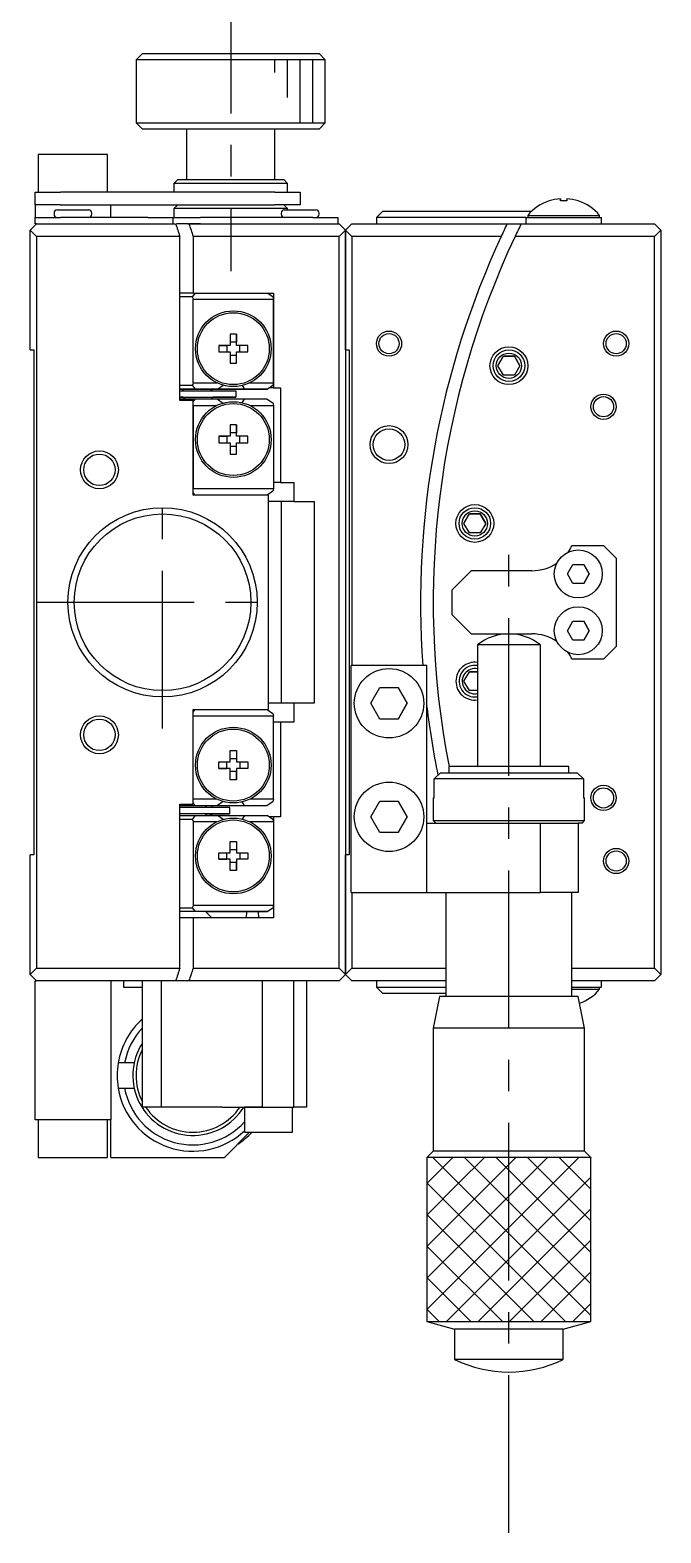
# Model space of a CAD drawing. Extents: x -45 to 398, y -17 to 264.
# Drawn here: x 26.8 to 76.8, y 78.6 to 197.7 of the extents above; entities that cross this region are included whole.
import ezdxf

# ---------------------------------------------------------------- set-up
doc = ezdxf.new("R2010")
doc.units = 0
doc.header["$LTSCALE"] = 10
doc.linetypes.add('CENTER', pattern=[2, 1.25, -0.25, 0.25, -0.25])
doc.layers.get('0').update_dxf_attribs({"linetype": 'CONTINUOUS'})
doc.layers.add('CENTER', color=1, linetype='CENTER')

msp = doc.modelspace()

# ---------------------------------------------------------------- linework, layer by layer
at = {"color": 7, "linetype": 'CONTINUOUS'}
for p, q in [((35.666129, 195.893481), (35.166129, 195.393481)), ((42.666129, 195.393481), (35.166129, 195.393481)), ((35.166129, 195.393481), (35.166129, 190.393481)), ((35.666129, 195.893481), (42.666129, 195.893481)), ((42.666129, 195.893481), (49.666129, 195.893481)), ((50.166129, 195.393481), (42.666129, 195.393481)), ((50.166129, 195.393481), (49.666129, 195.893481)), ((50.166129, 190.393481), (50.166129, 195.393481)), ((35.166129, 190.393481), (42.666129, 190.393481)), ((35.166129, 190.393481), (35.666129, 189.893481)), ((42.666129, 189.893481), (35.666129, 189.893481)), ((39.166129, 189.893481), (39.166129, 185.893481)), ((42.666129, 190.393481), (50.166129, 190.393481)), ((49.666129, 189.893481), (42.666129, 189.893481)), ((46.166129, 185.893481), (46.166129, 189.893481)), ((49.666129, 189.893481), (50.166129, 190.393481)), ((30.166129, 187.893481), (27.416129, 187.893481)), ((27.416129, 187.893481), (27.416129, 184.893481)), ((32.916129, 187.893481), (30.166129, 187.893481)), ((32.916129, 184.893481), (32.916129, 187.893481)), ((38.466129, 185.893481), (38.166129, 185.593481)), ((38.466129, 185.893481), (42.666129, 185.893481)), ((42.666129, 185.893481), (46.866129, 185.893481)), ((47.166129, 185.593481), (46.866129, 185.893481)), ((27.166129, 183.893481), (27.166129, 184.893481)), ((27.166129, 184.893481), (29.166129, 184.893481)), ((46.166129, 184.893481), (29.166129, 184.893481)), ((42.666129, 185.593481), (38.166129, 185.593481)), ((38.166129, 185.593481), (38.166129, 184.893481)), ((47.166129, 185.593481), (42.666129, 185.593481)), ((46.166129, 184.893481), (48.166129, 184.893481)), ((47.166129, 184.893481), (47.166129, 185.593481)), ((48.166129, 184.893481), (48.166129, 183.893481)), ((29.166129, 183.893481), (27.166129, 183.893481)), ((27.166129, 183.893481), (27.166129, 182.893481)), ((28.916129, 183.493481), (30.166129, 183.493481)), ((29.166129, 183.893481), (46.166129, 183.893481)), ((29.416129, 183.493481), (30.041129, 183.493481)), ((30.041129, 183.493481), (30.291129, 183.493481)), ((30.166129, 183.493481), (31.416129, 183.493481)), ((30.291129, 183.493481), (30.916129, 183.493481)), ((33.166129, 182.893481), (33.166129, 183.893481)), ((38.466129, 183.893481), (38.166129, 183.593481)), ((42.666129, 183.593481), (38.166129, 183.593481)), ((38.166129, 183.593481), (38.166129, 182.893481)), ((47.166129, 183.593481), (42.666129, 183.593481)), ((48.166129, 183.893481), (46.166129, 183.893481)), ((47.166129, 183.593481), (46.866129, 183.893481)), ((46.916129, 183.493481), (48.166129, 183.493481)), ((47.166129, 183.493481), (47.166129, 183.593481)), ((47.416129, 183.493481), (48.041129, 183.493481)), ((48.041129, 183.493481), (48.291129, 183.493481)), ((48.166129, 183.493481), (49.416129, 183.493481)), ((48.291129, 183.493481), (48.916129, 183.493481)), ((67.901021, 184.198923), (67.896974, 184.20722)), ((67.901021, 184.198923), (67.896974, 184.20722)), ((68.796129, 184.198923), (68.796129, 184.375165)), ((68.796129, 184.375165), (68.796129, 184.198923)), ((69.316129, 184.198923), (68.796129, 184.198923)), ((69.316129, 184.375165), (69.316129, 184.198923)), ((70.215283, 184.20722), (70.211237, 184.198923)), ((70.215283, 184.20722), (70.211237, 184.198923)), ((26.766129, 181.893481), (27.266129, 182.393481)), ((27.166129, 182.393481), (27.166129, 182.893481)), ((27.166129, 182.893481), (29.166129, 182.893481)), ((27.266129, 182.393481), (27.166129, 182.393481)), ((27.266129, 182.393481), (29.166129, 182.393481)), ((28.666129, 183.243481), (28.666129, 183.143481)), ((29.366129, 182.893481), (29.166129, 182.893481)), ((29.166129, 182.393481), (36.105376, 182.393481)), ((29.166129, 182.393481), (36.105376, 182.393481)), ((30.966129, 182.893481), (29.366129, 182.893481)), ((36.105376, 182.893481), (30.966129, 182.893481)), ((31.666129, 183.143481), (31.666129, 183.243481)), ((36.105376, 182.893481), (38.105376, 182.893481)), ((36.105376, 182.393481), (38.303241, 182.393481)), ((38.105376, 182.893481), (38.378684, 182.893481)), ((38.105376, 182.393481), (38.105376, 182.893481)), ((38.378684, 182.893481), (40.287601, 182.893481)), ((39.263058, 182.393481), (38.378684, 182.393481)), ((39.263058, 182.393481), (39.356336, 182.393481)), ((40.287601, 182.393481), (39.356336, 182.393481)), ((39.356336, 182.393481), (40.287601, 182.393481)), ((47.366129, 182.893481), (40.287601, 182.893481)), ((40.287601, 182.393481), (49.166129, 182.393481)), ((40.287601, 182.393481), (49.166129, 182.393481)), ((46.666129, 183.243481), (46.666129, 183.143481)), ((48.966129, 182.893481), (47.366129, 182.893481)), ((49.166129, 182.893481), (48.966129, 182.893481)), ((49.166129, 182.893481), (51.166129, 182.893481)), ((49.166129, 182.393481), (51.266129, 182.393481)), ((49.666129, 183.143481), (49.666129, 183.243481)), ((51.166129, 182.893481), (51.166129, 182.393481)), ((51.266129, 182.393481), (51.766129, 181.893481)), ((51.766129, 181.893481), (52.266129, 182.393481)), ((52.266129, 182.393481), (64.579183, 182.393481)), ((54.716129, 183.393481), (54.216129, 182.893481)), ((66.056129, 182.893481), (54.216129, 182.893481)), ((54.216129, 182.893481), (54.216129, 182.393481)), ((54.716129, 183.393481), (66.526307, 183.393481)), ((64.579183, 182.393481), (65.691544, 182.393481)), ((65.691544, 182.393481), (76.266129, 182.393481)), ((66.056129, 182.893481), (66.206129, 182.893481)), ((66.056129, 182.893481), (72.056129, 182.893481)), ((66.056129, 182.893481), (66.056129, 182.393481)), ((66.206129, 183.053036), (71.906129, 183.053036)), ((66.206129, 183.053036), (66.206129, 182.893481)), ((71.906129, 182.893481), (71.906129, 183.053036)), ((71.906129, 182.893481), (72.056129, 182.893481)), ((72.056129, 182.393481), (72.056129, 182.893481)), ((76.266129, 182.393481), (76.766129, 181.893481)), ((26.766129, 172.393481), (26.766129, 181.893481)), ((27.266129, 181.393481), (26.766129, 181.893481)), ((27.266129, 181.393481), (27.266129, 123.393481)), ((38.637724, 181.393481), (27.266129, 181.393481)), ((38.637724, 168.393481), (38.637724, 181.393481)), ((39.694869, 181.393481), (39.694869, 176.893481)), ((51.266129, 181.393481), (39.694869, 181.393481)), ((51.766129, 181.893481), (51.266129, 181.393481)), ((51.266129, 123.393481), (51.266129, 181.393481)), ((51.766129, 172.393481), (51.766129, 181.893481)), ((52.266129, 181.393481), (51.766129, 181.893481)), ((51.766129, 181.893481), (51.766129, 172.393481)), ((52.266129, 181.393481), (52.266129, 147.393481)), ((64.106226, 181.393481), (52.266129, 181.393481)), ((76.266129, 181.393481), (65.210032, 181.393481)), ((76.766129, 181.893481), (76.266129, 181.393481)), ((76.266129, 123.393481), (76.266129, 181.393481)), ((76.766129, 181.893481), (76.766129, 122.893481)), ((39.694869, 176.893481), (38.637724, 176.893481)), ((39.626138, 176.593481), (38.637724, 176.593481)), ((39.840787, 176.893481), (39.626138, 176.593481)), ((39.694869, 176.893481), (46.068362, 176.893481)), ((39.694869, 169.793481), (39.694869, 176.393481)), ((46.068362, 176.393481), (39.694869, 176.393481)), ((45.994201, 176.593481), (45.564711, 176.893481)), ((46.068362, 176.893481), (46.068362, 176.393481)), ((46.068362, 169.793481), (46.068362, 176.393481)), ((46.068362, 176.393481), (46.068362, 169.793481)), ((42.616129, 172.753481), (41.721021, 172.753481)), ((41.721021, 172.753481), (41.721021, 172.233481)), ((41.721021, 172.753481), (42.357728, 172.753481)), ((42.616129, 172.753481), (42.357728, 172.753481)), ((42.357728, 172.753481), (42.357728, 172.233481)), ((43.136129, 173.648589), (42.616129, 173.648589)), ((42.616129, 173.648589), (42.616129, 172.753481)), ((43.136129, 173.011882), (42.616129, 173.011882)), ((43.136129, 172.753481), (43.136129, 173.648589)), ((43.136129, 173.648589), (43.136129, 173.011882)), ((43.136129, 172.753481), (43.136129, 173.011882)), ((44.031237, 172.753481), (43.136129, 172.753481)), ((43.39453, 172.753481), (43.136129, 172.753481)), ((44.031237, 172.753481), (43.39453, 172.753481)), ((43.39453, 172.233481), (43.39453, 172.753481)), ((44.031237, 172.233481), (44.031237, 172.753481)), ((26.766129, 172.393481), (27.066129, 172.393481)), ((27.066129, 172.393481), (27.066129, 132.393481)), ((41.721021, 172.233481), (42.616129, 172.233481)), ((42.616129, 172.233481), (42.616129, 171.338373)), ((42.616129, 171.97508), (43.136129, 171.97508)), ((43.136129, 172.233481), (44.031237, 172.233481)), ((43.136129, 171.338373), (43.136129, 172.233481)), ((43.136129, 171.97508), (43.136129, 172.233481)), ((43.136129, 171.338373), (43.136129, 171.97508)), ((51.766129, 172.393481), (52.066129, 172.393481)), ((51.766129, 172.393481), (51.766129, 132.393481)), ((52.066129, 172.393481), (52.066129, 132.393481)), ((63.850103, 171.143481), (64.283116, 171.893481)), ((64.283116, 171.893481), (65.149142, 171.893481)), ((65.149142, 171.893481), (64.283116, 171.893481)), ((65.149142, 171.893481), (65.582154, 171.143481)), ((65.582154, 171.143481), (65.149142, 171.893481)), ((42.616129, 171.338373), (43.136129, 171.338373)), ((64.283116, 170.393481), (63.850103, 171.143481)), ((65.149142, 170.393481), (64.283116, 170.393481)), ((65.582154, 171.143481), (65.149142, 170.393481)), ((38.637724, 169.593481), (39.626138, 169.593481)), ((38.637724, 169.293481), (38.889164, 169.293481)), ((39.840787, 169.293481), (38.637724, 169.293481)), ((38.637724, 169.143481), (43.062713, 169.143481)), ((38.916891, 169.293438), (38.819471, 169.143462)), ((38.889164, 169.293481), (41.623148, 169.293481)), ((39.626138, 169.593481), (39.840787, 169.293481)), ((39.694869, 169.793481), (41.568459, 169.793481)), ((41.623148, 169.293481), (39.840787, 169.293481)), ((41.185566, 169.143481), (41.042559, 169.293481)), ((41.166129, 169.293481), (41.166129, 169.163868)), ((43.773134, 169.293481), (41.595191, 169.293481)), ((41.623148, 169.293481), (42.064045, 169.606398)), ((41.623148, 169.293481), (45.564711, 169.293481)), ((43.062713, 169.143481), (43.062713, 168.643481)), ((43.57354, 169.57671), (43.773134, 169.293481)), ((45.564711, 169.293481), (43.773134, 169.293481)), ((44.183799, 169.793481), (46.068362, 169.793481)), ((45.564711, 169.293481), (45.994201, 169.593481)), ((46.068362, 169.393481), (45.687167, 169.393481)), ((46.068362, 169.793481), (46.068362, 169.393481)), ((46.068362, 169.393481), (46.602092, 169.393481)), ((46.602092, 169.393481), (46.602092, 161.893481)), ((38.637724, 168.643481), (38.898976, 168.643481)), ((38.637724, 168.643481), (43.062713, 168.643481)), ((38.898976, 168.643481), (38.637724, 168.643481)), ((38.637724, 168.643481), (38.834799, 168.643481)), ((39.840787, 168.493481), (38.637724, 168.493481)), ((39.694869, 168.393481), (38.637724, 168.393481)), ((38.834799, 168.643481), (41.754705, 168.643481)), ((38.898976, 168.643481), (39.041982, 168.493481)), ((39.694823, 168.289558), (39.840787, 168.493481)), ((39.694869, 167.993481), (39.694869, 168.393481)), ((39.694869, 167.993481), (39.694869, 161.393481)), ((39.694869, 167.993481), (41.568459, 167.993481)), ((39.694869, 161.393481), (39.694869, 167.993481)), ((41.623148, 168.493481), (39.840787, 168.493481)), ((41.167647, 168.493524), (41.265069, 168.643502)), ((43.062713, 168.643481), (41.256456, 168.643481)), ((41.754705, 168.643481), (41.264967, 168.643481)), ((41.623148, 168.493481), (42.064045, 168.180564)), ((43.773134, 168.493481), (41.623148, 168.493481)), ((43.57354, 168.210252), (43.773134, 168.493481)), ((45.564711, 168.493481), (43.773134, 168.493481)), ((44.183799, 167.993481), (46.068362, 167.993481)), ((45.564711, 168.493481), (45.994201, 168.193481)), ((46.068362, 167.993481), (46.068362, 161.393481)), ((42.616129, 165.553481), (41.721021, 165.553481)), ((41.721021, 165.553481), (41.721021, 165.033481)), ((41.721021, 165.553481), (42.357728, 165.553481)), ((42.616129, 165.553481), (42.357728, 165.553481)), ((42.357728, 165.553481), (42.357728, 165.033481)), ((43.136129, 166.448589), (42.616129, 166.448589)), ((42.616129, 166.448589), (42.616129, 165.553481)), ((43.136129, 165.811882), (42.616129, 165.811882)), ((43.136129, 165.553481), (43.136129, 166.448589)), ((43.136129, 166.448589), (43.136129, 165.811882)), ((43.136129, 165.553481), (43.136129, 165.811882)), ((44.031237, 165.553481), (43.136129, 165.553481)), ((43.39453, 165.553481), (43.136129, 165.553481)), ((44.031237, 165.553481), (43.39453, 165.553481)), ((43.39453, 165.033481), (43.39453, 165.553481)), ((44.031237, 165.033481), (44.031237, 165.553481)), ((41.721021, 165.033481), (42.616129, 165.033481)), ((42.616129, 165.033481), (42.616129, 164.138373)), ((42.616129, 164.77508), (43.136129, 164.77508)), ((43.136129, 165.033481), (44.031237, 165.033481)), ((43.136129, 164.138373), (43.136129, 165.033481)), ((43.136129, 164.77508), (43.136129, 165.033481)), ((43.136129, 164.138373), (43.136129, 164.77508)), ((42.616129, 164.138373), (43.136129, 164.138373)), ((39.840787, 160.893481), (39.694823, 161.097403)), ((46.068362, 161.393481), (39.694869, 161.393481)), ((39.694869, 160.893481), (39.694869, 161.393481)), ((45.666129, 160.893481), (39.694869, 160.893481)), ((45.994201, 161.193481), (45.564711, 160.893481)), ((45.666129, 143.893481), (45.666129, 160.893481)), ((46.602092, 161.893481), (46.068362, 161.893481)), ((46.602092, 161.893481), (47.670876, 161.893481)), ((47.670876, 161.893481), (47.670876, 160.393481)), ((47.670876, 160.393481), (45.666129, 160.393481)), ((46.666129, 160.393481), (46.666129, 144.393481)), ((47.670876, 160.393481), (49.277499, 160.393481)), ((49.277499, 160.393481), (49.277499, 144.393481)), ((61.150103, 158.643481), (61.583116, 159.393481)), ((61.583116, 157.893481), (61.150103, 158.643481)), ((61.583116, 159.393481), (62.449142, 159.393481)), ((62.449142, 159.393481), (61.583116, 159.393481)), ((62.449142, 159.393481), (62.882154, 158.643481)), ((62.882154, 158.643481), (62.449142, 159.393481)), ((62.882154, 158.643481), (62.449142, 157.893481)), ((62.449142, 157.893481), (61.583116, 157.893481)), ((69.708407, 156.893481), (72.216129, 156.893481)), ((73.216129, 155.893481), (72.216129, 156.893481)), ((61.716129, 154.893481), (60.216129, 153.393481)), ((66.546129, 154.893481), (61.716129, 154.893481)), ((69.350103, 154.643481), (69.783116, 155.393481)), ((69.783116, 155.393481), (70.649142, 155.393481)), ((70.649142, 155.393481), (71.082154, 154.643481)), ((71.082154, 154.643481), (70.649142, 155.393481)), ((73.216129, 155.893481), (73.216129, 148.893481)), ((69.783116, 153.893481), (69.350103, 154.643481)), ((70.649142, 153.893481), (69.783116, 153.893481)), ((71.082154, 154.643481), (70.649142, 153.893481)), ((70.649142, 153.893481), (71.082154, 154.643481)), ((58.725772, 153.119054), (58.742862, 153.11803)), ((58.730416, 153.55441), (58.746543, 153.557042)), ((60.216129, 151.393481), (60.216129, 153.393481)), ((60.216129, 151.393481), (61.716129, 149.893481)), ((69.350103, 150.143481), (69.783116, 150.893481)), ((69.783116, 149.393481), (69.350103, 150.143481)), ((69.783116, 150.893481), (70.649142, 150.893481)), ((70.649142, 150.893481), (71.082154, 150.143481)), ((71.082154, 150.143481), (70.649142, 150.893481)), ((71.082154, 150.143481), (70.649142, 149.393481)), ((70.649142, 149.393481), (71.082154, 150.143481)), ((58.784172, 149.879169), (58.764036, 149.875744)), ((58.799258, 149.274895), (58.810507, 149.27679)), ((61.716129, 149.893481), (66.546129, 149.893481)), ((67.216125, 149.015972), (62.216133, 149.015972)), ((62.216133, 149.015972), (62.216133, 139.393481)), ((67.216125, 139.393481), (67.216125, 149.015972)), ((70.649142, 149.393481), (69.783116, 149.393481)), ((72.216129, 147.893481), (73.216129, 148.893481)), ((72.216129, 147.893481), (69.708407, 147.893481)), ((52.216129, 129.393481), (52.216129, 147.393481)), ((58.216129, 147.393481), (52.216129, 147.393481)), ((58.216129, 134.893481), (58.216129, 147.393481)), ((61.150103, 146.143481), (61.583116, 146.893481)), ((61.583116, 146.893481), (62.216133, 146.893481)), ((62.216133, 146.893481), (61.583116, 146.893481)), ((53.772753, 144.393481), (54.494441, 145.643481)), ((54.494441, 145.643481), (55.937817, 145.643481)), ((55.937817, 145.643481), (56.659505, 144.393481)), ((56.659505, 144.393481), (55.937817, 145.643481)), ((61.583116, 145.393481), (61.150103, 146.143481)), ((62.216133, 145.393481), (61.583116, 145.393481)), ((47.670876, 144.393481), (45.666129, 144.393481)), ((47.670876, 144.393481), (47.670876, 142.893481)), ((49.277499, 144.393481), (47.670876, 144.393481)), ((54.494441, 143.143481), (53.772753, 144.393481)), ((56.659505, 144.393481), (55.937817, 143.143481)), ((55.937817, 143.143481), (56.659505, 144.393481)), ((39.694823, 143.689558), (39.840787, 143.893481)), ((39.694869, 143.893481), (45.666129, 143.893481)), ((39.694869, 143.393481), (39.694869, 143.893481)), ((39.694869, 136.793481), (39.694869, 143.393481)), ((39.694869, 143.393481), (46.068362, 143.393481)), ((39.694869, 136.793481), (39.694869, 143.393481)), ((45.564711, 143.893481), (45.994201, 143.593481)), ((46.068362, 136.793481), (46.068362, 143.393481)), ((55.937817, 143.143481), (54.494441, 143.143481)), ((46.602092, 142.893481), (46.068362, 142.893481)), ((46.602092, 142.893481), (46.602092, 135.393481)), ((47.670876, 142.893481), (46.602092, 142.893481)), ((59.413417, 142.831167), (59.39493, 142.8282)), ((59.489868, 142.236208), (59.501987, 142.23815)), ((42.616129, 140.648589), (43.136129, 140.648589)), ((42.616129, 139.753481), (42.616129, 140.648589)), ((43.136129, 140.648589), (43.136129, 139.753481)), ((43.136129, 140.648589), (43.136129, 140.011882)), ((41.721021, 139.753481), (42.616129, 139.753481)), ((41.721021, 139.233481), (41.721021, 139.753481)), ((42.357728, 139.233481), (42.357728, 139.753481)), ((42.616129, 140.011882), (43.136129, 140.011882)), ((43.136129, 140.011882), (43.136129, 139.753481)), ((43.136129, 139.753481), (44.031237, 139.753481)), ((43.39453, 139.753481), (43.39453, 139.233481)), ((44.031237, 139.753481), (44.031237, 139.233481)), ((59.964919, 139.451146), (59.97921, 139.45333)), ((69.466129, 139.393481), (59.966129, 139.393481)), ((59.966129, 139.393481), (59.966129, 138.893481)), ((69.466129, 138.893481), (69.466129, 139.393481)), ((42.616129, 139.233481), (41.721021, 139.233481)), ((41.721021, 139.233481), (42.357728, 139.233481)), ((42.616129, 139.233481), (42.357728, 139.233481)), ((42.616129, 138.338373), (42.616129, 139.233481)), ((43.136129, 138.97508), (42.616129, 138.97508)), ((43.136129, 138.338373), (42.616129, 138.338373)), ((43.136129, 139.233481), (43.136129, 138.338373)), ((44.031237, 139.233481), (43.136129, 139.233481)), ((43.136129, 139.233481), (43.136129, 138.97508)), ((43.39453, 139.233481), (43.136129, 139.233481)), ((43.136129, 138.338373), (43.136129, 138.97508)), ((44.031237, 139.233481), (43.39453, 139.233481)), ((58.800049, 138.393481), (59.307802, 138.893481)), ((58.800049, 136.893481), (58.800049, 138.393481)), ((70.632209, 138.393481), (58.800049, 138.393481)), ((59.307802, 138.893481), (70.124456, 138.893481)), ((70.124456, 138.893481), (70.632209, 138.393481)), ((70.632209, 138.393481), (70.632209, 136.893481)), ((38.637724, 136.393481), (39.694869, 136.393481)), ((38.637724, 123.393481), (38.637724, 136.393481)), ((38.637724, 136.293481), (39.840787, 136.293481)), ((42.602394, 136.143481), (38.637724, 136.143481)), ((39.840787, 136.293481), (39.694823, 136.497403)), ((41.568459, 136.793481), (39.694869, 136.793481)), ((39.694869, 136.393481), (39.694869, 136.793481)), ((39.840787, 136.293481), (41.623148, 136.293481)), ((40.783349, 136.143481), (40.63393, 136.293481)), ((41.166129, 136.293481), (41.166129, 136.143481)), ((42.064045, 136.606398), (41.623148, 136.293481)), ((41.623148, 136.293481), (43.773134, 136.293481)), ((42.602394, 135.643481), (42.602394, 136.143481)), ((43.773134, 136.293481), (43.57354, 136.57671)), ((43.773134, 136.293481), (45.564711, 136.293481)), ((46.068362, 136.793481), (44.183799, 136.793481)), ((45.994201, 136.593481), (45.564711, 136.293481)), ((53.772753, 135.393481), (54.494441, 136.643481)), ((54.494441, 136.643481), (55.937817, 136.643481)), ((55.937817, 136.643481), (56.659505, 135.393481)), ((56.659505, 135.393481), (55.937817, 136.643481)), ((58.716129, 136.893481), (58.800049, 136.893481)), ((58.716129, 136.893481), (58.716129, 135.093481)), ((70.632209, 136.893481), (70.716129, 136.893481)), ((70.716129, 135.093481), (70.716129, 136.893481)), ((42.602394, 135.643481), (38.637724, 135.643481)), ((41.317235, 135.643479), (38.637724, 135.643479)), ((38.637724, 135.493481), (39.840787, 135.493481)), ((39.626138, 135.193481), (38.637724, 135.193481)), ((39.840787, 135.493481), (39.626138, 135.193481)), ((39.694869, 134.993481), (39.694869, 128.393481)), ((41.568459, 134.993481), (39.694869, 134.993481)), ((39.840787, 135.493481), (41.623148, 135.493481)), ((40.644233, 135.4935), (40.773127, 135.64354)), ((40.75018, 135.643481), (41.166129, 135.643481)), ((40.755199, 135.643481), (42.602394, 135.643481)), ((40.773049, 135.643479), (40.858679, 135.643479)), ((40.974144, 135.643479), (40.773049, 135.643479)), ((40.773049, 135.643479), (40.974144, 135.643479)), ((41.166129, 135.643479), (40.773049, 135.643479)), ((40.858679, 135.643479), (41.317235, 135.643479)), ((41.042559, 135.493481), (41.166129, 135.623093)), ((41.166129, 135.643479), (41.166129, 135.493481)), ((41.623148, 135.493481), (43.773134, 135.493481)), ((42.064045, 135.180564), (41.623148, 135.493481)), ((43.773134, 135.493481), (43.57354, 135.210252)), ((43.773134, 135.493481), (45.564711, 135.493481)), ((46.068362, 134.993481), (44.183799, 134.993481)), ((45.994201, 135.193481), (45.564711, 135.493481)), ((46.068362, 135.393481), (45.687167, 135.393481)), ((46.068362, 135.393481), (46.068362, 134.993481)), ((46.602092, 135.393481), (46.068362, 135.393481)), ((46.068362, 134.993481), (46.068362, 128.393481)), ((46.068362, 134.993481), (46.068362, 128.393481)), ((54.494441, 134.143481), (53.772753, 135.393481)), ((56.659505, 135.393481), (55.937817, 134.143481)), ((55.937817, 134.143481), (56.659505, 135.393481)), ((58.216129, 134.893481), (67.216129, 134.893481)), ((58.216129, 129.393481), (58.216129, 134.893481)), ((58.716129, 135.093481), (70.716129, 135.093481)), ((58.716129, 135.093481), (58.916129, 134.893481)), ((67.216129, 129.393481), (67.216129, 134.893481)), ((67.216129, 134.893481), (70.216129, 134.893481)), ((70.516129, 134.893481), (70.216129, 134.893481)), ((70.216129, 134.893481), (70.216129, 129.393481)), ((70.516129, 134.893481), (70.716129, 135.093481)), ((42.616129, 133.448589), (43.136129, 133.448589)), ((42.616129, 132.553481), (42.616129, 133.448589)), ((43.136129, 133.448589), (43.136129, 132.553481)), ((43.136129, 133.448589), (43.136129, 132.811882)), ((55.937817, 134.143481), (54.494441, 134.143481)), ((26.766129, 122.893481), (26.766129, 132.393481)), ((27.066129, 132.393481), (26.766129, 132.393481)), ((41.721021, 132.553481), (42.616129, 132.553481)), ((41.721021, 132.033481), (41.721021, 132.553481)), ((42.357728, 132.033481), (42.357728, 132.553481)), ((42.616129, 132.811882), (43.136129, 132.811882)), ((43.136129, 132.811882), (43.136129, 132.553481)), ((43.136129, 132.553481), (44.031237, 132.553481)), ((43.39453, 132.553481), (43.39453, 132.033481)), ((44.031237, 132.553481), (44.031237, 132.033481)), ((51.766129, 122.893481), (51.766129, 132.393481)), ((52.066129, 132.393481), (51.766129, 132.393481)), ((51.766129, 132.393481), (51.766129, 122.893481)), ((42.616129, 132.033481), (41.721021, 132.033481)), ((41.721021, 132.033481), (42.357728, 132.033481)), ((42.616129, 132.033481), (42.357728, 132.033481)), ((42.616129, 131.138373), (42.616129, 132.033481)), ((43.136129, 131.77508), (42.616129, 131.77508)), ((43.136129, 131.138373), (42.616129, 131.138373)), ((43.136129, 132.033481), (43.136129, 131.138373)), ((44.031237, 132.033481), (43.136129, 132.033481)), ((43.136129, 132.033481), (43.136129, 131.77508)), ((43.39453, 132.033481), (43.136129, 132.033481)), ((43.136129, 131.138373), (43.136129, 131.77508)), ((44.031237, 132.033481), (43.39453, 132.033481)), ((52.216129, 129.393481), (58.216129, 129.393481)), ((52.266129, 129.393481), (52.266129, 123.393481)), ((58.216129, 129.393481), (67.216129, 129.393481)), ((59.716129, 129.393481), (59.716129, 121.143481)), ((70.216129, 129.393481), (67.216129, 129.393481)), ((69.716129, 121.143481), (69.716129, 129.393481)), ((38.637724, 128.193481), (39.626138, 128.193481)), ((39.840787, 127.893481), (38.637724, 127.893481)), ((38.666129, 127.893481), (38.637724, 127.865076)), ((39.626138, 128.193481), (39.840787, 127.893481)), ((39.694869, 128.393481), (46.068362, 128.393481)), ((45.564711, 127.893481), (39.840787, 127.893481)), ((40.666129, 127.893481), (45.564711, 127.893481)), ((40.916129, 127.643481), (40.666129, 127.893481)), ((41.166129, 127.393481), (40.916129, 127.643481)), ((43.918635, 127.893526), (43.896705, 127.393481)), ((44.899525, 127.393481), (44.874268, 127.893593)), ((45.564711, 127.893481), (45.994201, 128.193481)), ((46.068362, 128.393481), (46.068362, 127.393481)), ((39.694869, 127.393481), (38.637724, 127.393481)), ((39.694869, 127.393481), (39.694869, 123.393481)), ((46.068362, 127.393481), (39.694869, 127.393481)), ((26.766129, 122.893481), (27.266129, 123.393481)), ((27.266129, 122.393481), (26.766129, 122.893481)), ((27.266129, 123.393481), (38.637724, 123.393481)), ((39.694869, 123.393481), (51.266129, 123.393481)), ((51.266129, 123.393481), (51.766129, 122.893481)), ((51.766129, 122.893481), (51.266129, 122.393481)), ((51.766129, 122.893481), (52.266129, 123.393481)), ((52.266129, 122.393481), (51.766129, 122.893481)), ((52.266129, 123.393481), (59.716129, 123.393481)), ((69.716129, 123.393481), (76.266129, 123.393481)), ((76.266129, 123.393481), (76.766129, 122.893481)), ((76.766129, 122.893481), (76.266129, 122.393481)), ((27.166129, 111.393481), (27.166129, 122.393481)), ((27.166129, 122.393481), (27.266129, 122.393481)), ((38.303241, 122.393481), (27.266129, 122.393481)), ((33.166129, 122.393481), (33.166129, 111.393481)), ((34.166129, 122.393481), (34.166129, 121.893481)), ((34.166129, 121.893481), (35.666129, 121.893481)), ((35.666129, 112.393481), (35.666129, 122.393481)), ((37.166129, 122.393481), (37.166129, 112.393481)), ((39.356336, 122.393481), (38.303241, 122.393481)), ((51.266129, 122.393481), (39.356336, 122.393481)), ((45.158407, 122.393481), (45.158407, 112.393481)), ((47.666129, 112.393481), (47.666129, 122.393481)), ((48.666129, 122.393481), (48.666129, 112.393481)), ((59.716129, 122.393481), (52.266129, 122.393481)), ((54.216129, 122.393481), (54.216129, 121.893481)), ((54.216129, 121.893481), (59.716129, 121.893481)), ((54.216129, 121.893481), (54.716129, 121.393481)), ((76.266129, 122.393481), (69.716129, 122.393481)), ((69.716129, 121.893481), (72.056129, 121.893481)), ((69.716129, 121.733926), (71.906129, 121.733926)), ((71.906129, 121.893481), (72.056129, 121.893481)), ((71.906129, 121.733926), (71.906129, 121.893481)), ((72.056129, 121.893481), (72.056129, 122.393481)), ((59.716129, 121.393481), (54.716129, 121.393481)), ((59.216132, 121.143481), (58.716133, 118.643482)), ((70.216126, 121.143481), (59.216132, 121.143481)), ((70.716125, 118.643482), (70.216126, 121.143481)), ((70.716125, 118.643482), (58.716133, 118.643482)), ((58.716133, 118.643482), (58.716133, 108.893477)), ((70.716125, 108.893477), (70.716125, 118.643482)), ((34.257802, 115.893481), (33.750049, 115.893481)), ((35.022585, 115.893481), (34.257802, 115.893481)), ((33.750049, 113.893481), (34.257802, 113.893481)), ((34.257802, 113.893481), (35.022585, 113.893481)), ((37.166129, 112.393481), (35.666129, 112.393481)), ((41.996129, 112.393481), (37.166129, 112.393481)), ((41.996129, 112.393481), (45.158407, 112.393481)), ((45.158407, 112.393481), (43.766129, 112.393481)), ((43.766129, 112.393481), (43.766129, 110.393481)), ((45.158407, 112.393481), (47.666129, 112.393481)), ((47.566129, 110.393481), (47.566129, 112.393481)), ((48.666129, 112.393481), (47.666129, 112.393481)), ((33.166129, 111.393481), (27.166129, 111.393481)), ((27.416129, 111.393481), (27.416129, 108.393481)), ((32.916129, 108.393481), (32.916129, 111.393481)), ((33.166129, 108.393481), (33.166129, 111.393481)), ((42.166129, 108.393481), (44.166129, 110.393481)), ((43.766129, 110.393481), (45.666129, 110.393481)), ((45.666129, 110.393481), (47.566129, 110.393481)), ((27.416129, 108.393481), (30.166129, 108.393481)), ((30.166129, 108.393481), (32.916129, 108.393481)), ((33.166129, 108.393481), (42.166129, 108.393481)), ((58.716133, 108.893477), (58.21613, 108.393475)), ((71.216128, 108.393475), (58.21613, 108.393475)), ((58.21613, 108.393475), (58.21613, 95.393474)), ((70.716125, 108.893477), (58.716133, 108.893477)), ((71.216128, 108.393475), (70.716125, 108.893477)), ((71.216128, 95.393474), (71.216128, 108.393475)), ((58.21613, 95.393474), (60.416129, 94.803986)), ((58.21613, 95.393474), (71.216128, 95.393474)), ((69.016129, 94.803986), (71.216128, 95.393474)), ((69.016129, 94.803986), (60.416129, 94.803986)), ((60.416129, 94.803986), (60.416129, 92.393475)), ((69.016129, 92.393475), (69.016129, 94.803986)), ((69.016129, 92.393475), (60.416129, 92.393475))]:
    msp.add_line(p, q, dxfattribs=at)
at = {"color": 3, "linetype": 'CONTINUOUS'}
for p, q in [((46.166129, 194.393481), (46.166129, 195.393481)), ((47.166129, 192.393481), (47.166129, 195.393481)), ((48.166129, 190.393481), (48.166129, 195.393481)), ((49.166129, 190.393481), (49.166129, 195.393481)), ((58.233871, 106.356523), (60.270823, 108.393475)), ((58.696919, 108.393475), (60.733871, 106.356523)), ((60.733871, 106.356523), (62.770823, 108.393475)), ((61.196919, 108.393475), (63.233871, 106.356523)), ((63.233871, 106.356523), (65.270823, 108.393475)), ((63.696919, 108.393475), (65.733871, 106.356523)), ((65.733871, 106.356523), (67.770823, 108.393475)), ((66.196919, 108.393475), (68.233871, 106.356523)), ((68.233871, 106.356523), (70.270823, 108.393475)), ((68.696919, 108.393475), (70.733871, 106.356523)), ((71.196919, 108.393475), (71.216128, 108.374266)), ((58.21613, 106.374264), (58.233871, 106.356523)), ((58.21613, 106.338782), (58.233871, 106.356523)), ((58.21613, 103.838782), (60.733871, 106.356523)), ((58.21613, 101.338782), (63.233871, 106.356523)), ((58.21613, 98.838782), (65.733871, 106.356523)), ((58.21613, 96.338782), (68.233871, 106.356523)), ((58.233871, 106.356523), (69.19692, 95.393474)), ((59.770822, 95.393474), (70.733871, 106.356523)), ((60.733871, 106.356523), (71.216128, 95.874266)), ((63.233871, 106.356523), (71.216128, 98.374266)), ((65.733871, 106.356523), (71.216128, 100.874266)), ((68.233871, 106.356523), (71.216128, 103.374266)), ((70.733871, 106.356523), (71.216128, 106.83878)), ((70.733871, 106.356523), (71.216128, 105.874266)), ((58.21613, 103.874264), (66.69692, 95.393474)), ((62.270822, 95.393474), (71.216128, 104.33878)), ((58.21613, 101.374264), (64.19692, 95.393474)), ((64.770822, 95.393474), (71.216128, 101.83878)), ((58.21613, 98.874264), (61.69692, 95.393474)), ((67.270822, 95.393474), (71.216128, 99.33878)), ((69.770822, 95.393474), (71.216128, 96.83878)), ((58.21613, 96.374264), (59.19692, 95.393474))]:
    msp.add_line(p, q, dxfattribs=at)
at = {"color": 7, "linetype": 'CONTINUOUS'}
for centre, radius in [((42.876129, 172.493481), 3), ((42.876129, 172.493481), 2.85), ((55.216129, 172.893481), 0.8), ((73.216129, 172.893481), 0.8), ((64.716129, 171.143481), 1.25), ((64.716129, 171.143481), 1), ((42.876129, 165.293481), 3), ((42.876129, 165.293481), 2.85), ((72.216129, 167.893481), 0.8), ((55.216129, 164.893481), 1.25), ((32.266129, 162.893481), 1.25), ((37.266129, 152.393481), 7.5), ((62.016129, 158.643481), 1.25), ((62.016129, 158.643481), 1), ((37.266129, 152.393481), 7), ((70.216129, 154.643481), 1.9), ((70.216129, 150.143481), 1.9), ((55.216129, 144.393481), 2.75), ((32.266129, 141.893481), 1.25), ((42.876129, 139.493481), 3), ((42.876129, 139.493481), 2.85), ((55.216129, 135.393481), 2.75), ((72.216129, 136.893481), 0.8), ((42.876129, 132.293481), 3), ((42.876129, 132.293481), 2.85), ((73.216129, 131.893481), 0.8)]:
    msp.add_circle(centre, radius, dxfattribs=at)
at = {"color": 3, "linetype": 'CONTINUOUS'}
for centre, radius in [((55.216129, 172.893481), 1), ((73.216129, 172.893481), 1), ((64.716129, 171.143481), 1.5), ((72.216129, 167.893481), 1), ((55.216129, 164.893481), 1.5), ((32.266129, 162.893481), 1.5), ((62.016129, 158.643481), 1.5), ((32.266129, 141.893481), 1.5), ((72.216129, 136.893481), 1), ((73.216129, 131.893481), 1)]:
    msp.add_circle(centre, radius, dxfattribs=at)
at = {"color": 7, "linetype": 'CONTINUOUS'}
for centre, radius, start, end in [((28.916129, 183.243481), 0.25, 90, 180), ((31.416129, 183.243481), 0.25, 0, 90), ((46.916129, 183.243481), 0.25, 90, 180), ((49.416129, 183.243481), 0.25, 0, 90), ((69.056129, 180.693481), 3.7, 108.25731, 140.378165), ((69.056129, 180.693481), 3.690854, 94.039513, 108.238005), ((69.056129, 180.693481), 3.690854, 71.761995, 85.960487), ((69.056129, 180.693481), 3.7, 39.621835, 71.74269), ((28.916129, 183.143481), 0.25, 180, 270), ((31.416129, 183.143481), 0.25, 270, 0), ((126.666129, 211.393481), 93, 198.169426, 198.819063), ((126.666129, 211.393481), 92, 198.373938, 199.031441), ((46.916129, 183.143481), 0.25, 180, 270), ((49.416129, 183.143481), 0.25, 270, 0), ((126.716129, 152.393481), 69, 154.228538, 155.147111), ((126.716129, 152.393481), 68, 153.821031, 154.756218), ((126.716129, 152.393481), 69, 155.147111, 184.15551), ((126.716129, 152.393481), 68, 154.756218, 191.02145), ((126.666129, 206.393481), 92, 198.899735, 199.031441), ((126.666129, 206.393481), 86, 200.274098, 200.41621), ((126.666129, 139.793481), 92, 160.968559, 161.100265), ((126.666129, 139.793481), 86, 159.58379, 159.725902), ((126.666129, 197.993481), 86, 200.274098, 200.41621), ((126.666129, 131.393481), 86, 159.58379, 159.725902), ((66.546129, 158.393481), 3.5, 324.381029, 334.623066), ((66.546129, 158.393481), 3.5, 270, 304.38353), ((64.716126, 145.893476), 3.999997, 90, 128.682173), ((64.716126, 145.893476), 3.999997, 51.317795, 90), ((66.546129, 146.393481), 3.5, 55.61647, 90), ((66.546129, 146.393481), 3.5, 25.376934, 35.618971), ((62.016129, 146.143481), 1.25, 80.792918, 270), ((62.016129, 146.143481), 1, 78.462807, 270), ((62.016129, 146.143481), 1, 270, 281.537193), ((62.016129, 146.143481), 1.25, 270, 279.207082), ((126.666129, 173.393481), 86, 200.274098, 200.41621), ((126.716129, 152.393481), 69, 186.901773, 191.449761), ((126.666129, 106.793481), 86, 159.58379, 159.725902), ((126.666129, 164.993481), 92, 198.899735, 199.031441), ((126.666129, 164.993481), 86, 200.274098, 200.41621), ((126.666129, 98.393481), 92, 160.968559, 161.100265), ((126.666129, 98.393481), 86, 159.58379, 159.725902), ((126.666129, 93.393481), 93, 161.180937, 161.830574), ((126.666129, 93.393481), 92, 160.968559, 161.626062), ((69.056129, 124.093481), 3.7, 289.998385, 320.378165), ((39.666129, 114.893481), 6, 131.810315, 170.405932), ((39.666129, 114.893481), 5.5, 136.658242, 169.524318), ((39.666129, 114.893481), 4.75, 147.363102, 328.243136), ((39.666129, 114.893481), 6, 170.405932, 189.594068), ((39.666129, 114.893481), 6, 189.594068, 313.104674), ((39.666129, 114.893481), 5.5, 190.475682, 318.198156), ((39.666129, 114.893481), 6.499999, 303.257207, 316.18693), ((64.716127, 101.138475), 9.745001, 243.816215, 296.183798)]:
    msp.add_arc(centre, radius, start, end, dxfattribs=at)
at = {"color": 3, "linetype": 'CONTINUOUS'}
for centre, radius, start, end in [((62.016129, 146.143481), 1.5, 82.33759, 180), ((62.016129, 146.143481), 1.5, 180, 277.66241), ((39.666129, 114.893481), 4.5, 152.733956, 180), ((39.666129, 114.893481), 4.5, 180, 207.266044), ((39.666129, 114.893481), 4.5, 213.748989, 326.251011)]:
    msp.add_arc(centre, radius, start, end, dxfattribs=at)
at = {"layer": 'CENTER', "color": 1, "linetype": 'CENTER'}
for p, q in [((42.666129, 203.643477), (42.666129, 178.643477)), ((37.266129, 142.393481), (37.266129, 162.393481)), ((64.716129, 78.643477), (64.716129, 158.643477)), ((27.266129, 152.393481), (47.266129, 152.393481))]:
    msp.add_line(p, q, dxfattribs=at)

doc.saveas('drawing.dxf')
